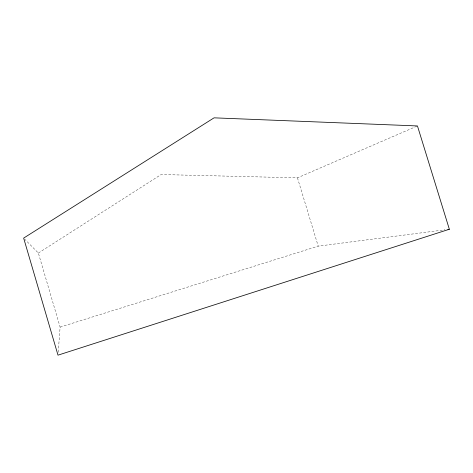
<?xml version="1.0" encoding="UTF-8"?>
<svg xmlns="http://www.w3.org/2000/svg" width="473" height="473" viewBox="0 0 473 473"><rect width="100%" height="100%" fill="white"/><g stroke="black" fill="none" stroke-linecap="round" stroke-linejoin="round"><path stroke-width="0.35" stroke-dasharray="2.37 1.77" d="M58.22 352.279L60.118 327.115L38.36 253.061L24.655 239.119M38.36 253.061L161.163 174.531L297.452 177.842L417.458 125.948M60.118 327.115L318.205 246.137L444.975 229.819M297.452 177.842L318.205 246.137"/><path stroke-width="0.71" d="M449.35 229.251L58.002 355.164L23.65 238.096L214.074 117.836L417.458 125.948L449.35 229.251L447.89 229.44"/></g></svg>
